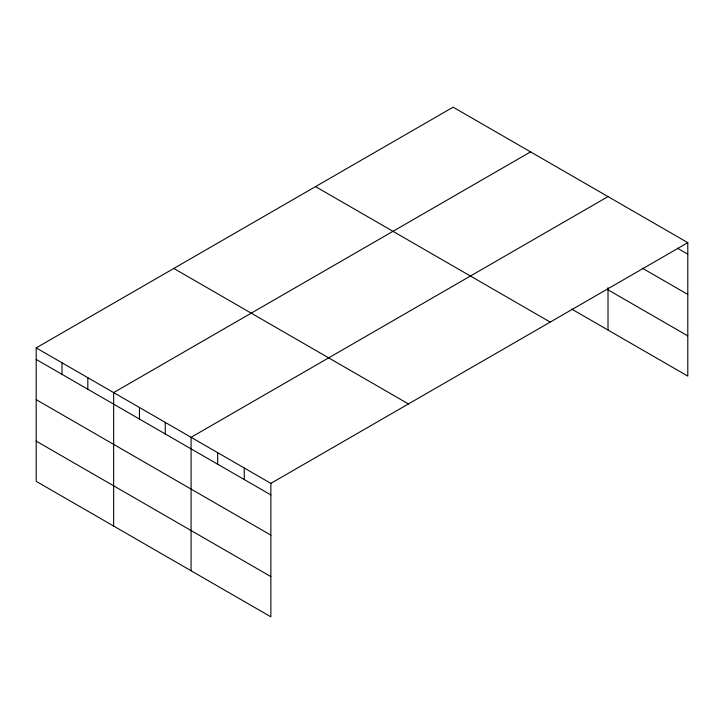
<?xml version="1.0" encoding="UTF-8"?>
<svg xmlns="http://www.w3.org/2000/svg" width="724" height="724" viewBox="0 0 724 724"><rect width="100%" height="100%" fill="white"/><g stroke="black" fill="none" stroke-linecap="round" stroke-linejoin="round"><path stroke-width="1.09" d="M36.2 347.891L270.867 483.37L270.867 616.83L36.2 481.342L36.2 347.891L453.134 107.17L687.8 242.658L687.8 376.109L571.689 309.076M530.574 151.886L113.641 392.598L113.641 526.058M608.015 196.593L191.082 437.305L191.082 570.765M270.867 483.37L687.8 242.658M677.356 248.169L687.8 254.205M642.206 268.106L687.8 294.433M608.015 289.817L687.8 335.882M315.546 186.611L550.213 322.089M173.787 268.45L408.454 403.938M36.2 359.439L270.867 494.917M36.2 399.666L270.867 535.145M36.2 441.115L270.867 576.594M608.015 287.636L608.015 330.044M244.269 468.012L244.269 479.569M217.671 452.663L217.671 464.211M165.262 422.4L165.262 433.947M139.451 407.503L139.451 419.051M87.83 377.693L87.83 389.241M62.011 362.796L62.011 374.344"/></g></svg>
